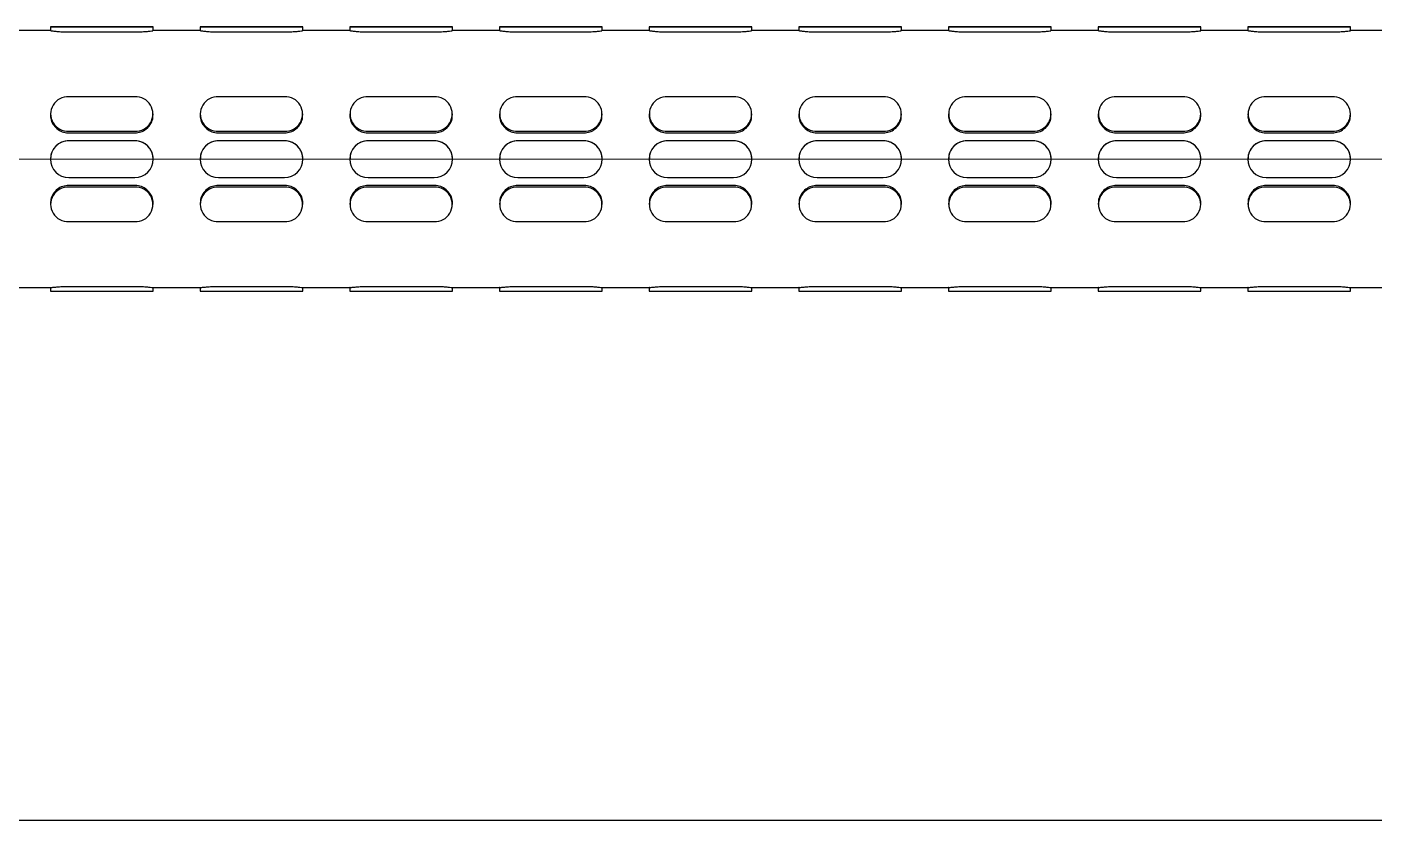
# Model space of a CAD drawing. Extents: x 109 to 1049, y 29 to 427.
# Drawn here: x 171.1 to 232.3, y 179.7 to 215.7 of the extents above; entities that cross this region are included whole.
import ezdxf

# ---------------------------------------------------------------- set-up
doc = ezdxf.new("R2010")
doc.units = 0
doc.header["$LTSCALE"] = 23.1
doc.header["$MEASUREMENT"] = 0
doc.linetypes.add('CENTERX2', pattern=[20.32, 12.7, -2.54, 2.54, -2.54])
doc.layers.get('0').update_dxf_attribs({"linetype": 'CONTINUOUS'})
doc.layers.add('10', color=7, linetype='CONTINUOUS')
doc.layers.add('中心线层', color=1, linetype='CENTERX2', lineweight=25)

msp = doc.modelspace()

# ---------------------------------------------------------------- linework, layer by layer
at = {"color": 7, "linetype": 'Continuous', "lineweight": 25}
for p, q in [((172.216, 215.5621), (170.0618, 215.5621)), ((172.2055, 215.7287), (172.2055, 215.5606)), ((176.0388, 215.7288), (173.0388, 215.7288)), ((173.0388, 215.7287), (176.0388, 215.7287)), ((173.0388, 215.5022), (176.0388, 215.5022)), ((179.016, 215.5621), (176.8618, 215.5621)), ((176.8722, 215.5606), (176.8722, 215.7287)), ((179.0055, 215.7287), (179.0055, 215.5606)), ((182.8388, 215.7288), (179.8388, 215.7288)), ((179.8388, 215.7287), (182.8388, 215.7287)), ((179.8388, 215.5022), (182.8388, 215.5022)), ((185.816, 215.5621), (183.6618, 215.5621)), ((183.6722, 215.5606), (183.6722, 215.7287)), ((185.8055, 215.7287), (185.8055, 215.5606)), ((189.6388, 215.7288), (186.6388, 215.7288)), ((186.6388, 215.7287), (189.6388, 215.7287)), ((186.6388, 215.5022), (189.6388, 215.5022)), ((192.616, 215.5621), (190.4618, 215.5621)), ((190.4722, 215.5606), (190.4722, 215.7287)), ((192.6055, 215.7287), (192.6055, 215.5606)), ((196.4388, 215.7288), (193.4388, 215.7288)), ((193.4388, 215.7287), (196.4388, 215.7287)), ((193.4388, 215.5022), (196.4388, 215.5022)), ((199.416, 215.5621), (197.2618, 215.5621)), ((197.2722, 215.5606), (197.2722, 215.7287)), ((199.4055, 215.7287), (199.4055, 215.5606)), ((203.2388, 215.7288), (200.2388, 215.7288)), ((200.2388, 215.7287), (203.2388, 215.7287)), ((200.2388, 215.5022), (203.2388, 215.5022)), ((206.216, 215.5621), (204.0618, 215.5621)), ((204.0722, 215.5606), (204.0722, 215.7287)), ((206.2055, 215.7287), (206.2055, 215.5606)), ((210.0388, 215.7288), (207.0388, 215.7288)), ((207.0388, 215.7287), (210.0388, 215.7287)), ((207.0388, 215.5022), (210.0388, 215.5022)), ((213.016, 215.5621), (210.8618, 215.5621)), ((210.8722, 215.5606), (210.8722, 215.7287)), ((213.0055, 215.7287), (213.0055, 215.5606)), ((216.8388, 215.7288), (213.8388, 215.7288)), ((213.8388, 215.7287), (216.8388, 215.7287)), ((213.8388, 215.5022), (216.8388, 215.5022)), ((219.816, 215.5621), (217.6618, 215.5621)), ((217.6722, 215.5606), (217.6722, 215.7287)), ((219.8055, 215.7287), (219.8055, 215.5606)), ((223.6388, 215.7288), (220.6388, 215.7288)), ((220.6388, 215.7287), (223.6388, 215.7287)), ((220.6388, 215.5022), (223.6388, 215.5022)), ((226.616, 215.5621), (224.4618, 215.5621)), ((224.4722, 215.5606), (224.4722, 215.7287)), ((226.6055, 215.7287), (226.6055, 215.5606)), ((230.4388, 215.7288), (227.4388, 215.7288)), ((227.4388, 215.7287), (230.4388, 215.7287)), ((227.4388, 215.5022), (230.4388, 215.5022)), ((233.4083, 215.5621), (231.2618, 215.5621)), ((231.2722, 215.5606), (231.2722, 215.7287)), ((176.0388, 212.5636), (173.0388, 212.5636)), ((182.8388, 212.5636), (179.8388, 212.5636)), ((189.6388, 212.5636), (186.6388, 212.5636)), ((196.4388, 212.5636), (193.4388, 212.5636)), ((203.2388, 212.5636), (200.2388, 212.5636)), ((210.0388, 212.5636), (207.0388, 212.5636)), ((216.8388, 212.5636), (213.8388, 212.5636)), ((223.6388, 212.5636), (220.6388, 212.5636)), ((230.4388, 212.5636), (227.4388, 212.5636)), ((172.2055, 211.7805), (172.2055, 211.723)), ((176.8722, 211.723), (176.8722, 211.7805)), ((179.0055, 211.7805), (179.0055, 211.723)), ((183.6722, 211.723), (183.6722, 211.7805)), ((185.8055, 211.7805), (185.8055, 211.723)), ((190.4722, 211.723), (190.4722, 211.7805)), ((192.6055, 211.7805), (192.6055, 211.723)), ((197.2722, 211.723), (197.2722, 211.7805)), ((199.4055, 211.7805), (199.4055, 211.723)), ((204.0722, 211.723), (204.0722, 211.7805)), ((206.2055, 211.7805), (206.2055, 211.723)), ((210.8722, 211.723), (210.8722, 211.7805)), ((213.0055, 211.7805), (213.0055, 211.723)), ((217.6722, 211.723), (217.6722, 211.7805)), ((219.8055, 211.7805), (219.8055, 211.723)), ((224.4722, 211.723), (224.4722, 211.7805)), ((226.6055, 211.7805), (226.6055, 211.723)), ((231.2722, 211.723), (231.2722, 211.7805)), ((173.0388, 210.9974), (176.0388, 210.9974)), ((173.0388, 210.9199), (176.0388, 210.9199)), ((176.0388, 210.5617), (173.0388, 210.5617)), ((176.0388, 210.5617), (173.0388, 210.5617)), ((179.8388, 210.9974), (182.8388, 210.9974)), ((179.8388, 210.9199), (182.8388, 210.9199)), ((182.8388, 210.5617), (179.8388, 210.5617)), ((182.8388, 210.5617), (179.8388, 210.5617)), ((186.6388, 210.9974), (189.6388, 210.9974)), ((186.6388, 210.9199), (189.6388, 210.9199)), ((189.6388, 210.5617), (186.6388, 210.5617)), ((189.6388, 210.5617), (186.6388, 210.5617)), ((193.4388, 210.9974), (196.4388, 210.9974)), ((193.4388, 210.9199), (196.4388, 210.9199)), ((196.4388, 210.5617), (193.4388, 210.5617)), ((196.4388, 210.5617), (193.4388, 210.5617)), ((200.2388, 210.9974), (203.2388, 210.9974)), ((200.2388, 210.9199), (203.2388, 210.9199)), ((203.2388, 210.5617), (200.2388, 210.5617)), ((203.2388, 210.5617), (200.2388, 210.5617)), ((207.0388, 210.9974), (210.0388, 210.9974)), ((207.0388, 210.9199), (210.0388, 210.9199)), ((210.0388, 210.5617), (207.0388, 210.5617)), ((210.0388, 210.5617), (207.0388, 210.5617)), ((213.8388, 210.9974), (216.8388, 210.9974)), ((213.8388, 210.9199), (216.8388, 210.9199)), ((216.8388, 210.5617), (213.8388, 210.5617)), ((216.8388, 210.5617), (213.8388, 210.5617)), ((220.6388, 210.9974), (223.6388, 210.9974)), ((220.6388, 210.9199), (223.6388, 210.9199)), ((223.6388, 210.5617), (220.6388, 210.5617)), ((223.6388, 210.5617), (220.6388, 210.5617)), ((227.4388, 210.9974), (230.4388, 210.9974)), ((227.4388, 210.9199), (230.4388, 210.9199)), ((230.4388, 210.5617), (227.4388, 210.5617)), ((230.4388, 210.5617), (227.4388, 210.5617)), ((172.2055, 209.7284), (172.2055, 209.7283)), ((176.8722, 209.7283), (176.8722, 209.7284)), ((179.0055, 209.7284), (179.0055, 209.7283)), ((183.6722, 209.7283), (183.6722, 209.7284)), ((185.8055, 209.7284), (185.8055, 209.7283)), ((190.4722, 209.7283), (190.4722, 209.7284)), ((192.6055, 209.7284), (192.6055, 209.7283)), ((197.2722, 209.7283), (197.2722, 209.7284)), ((199.4055, 209.7284), (199.4055, 209.7283)), ((204.0722, 209.7283), (204.0722, 209.7284)), ((206.2055, 209.7284), (206.2055, 209.7283)), ((210.8722, 209.7283), (210.8722, 209.7284)), ((213.0055, 209.7284), (213.0055, 209.7283)), ((217.6722, 209.7283), (217.6722, 209.7284)), ((219.8055, 209.7284), (219.8055, 209.7283)), ((224.4722, 209.7283), (224.4722, 209.7284)), ((226.6055, 209.7284), (226.6055, 209.7283)), ((231.2722, 209.7283), (231.2722, 209.7284)), ((173.0388, 208.895), (176.0388, 208.895)), ((179.8388, 208.895), (182.8388, 208.895)), ((186.6388, 208.895), (189.6388, 208.895)), ((193.4388, 208.895), (196.4388, 208.895)), ((200.2388, 208.895), (203.2388, 208.895)), ((207.0388, 208.895), (210.0388, 208.895)), ((213.8388, 208.895), (216.8388, 208.895)), ((220.6388, 208.895), (223.6388, 208.895)), ((227.4388, 208.895), (230.4388, 208.895)), ((176.0388, 208.5368), (173.0388, 208.5368)), ((176.0388, 208.4593), (173.0388, 208.4593)), ((182.8388, 208.5368), (179.8388, 208.5368)), ((182.8388, 208.4593), (179.8388, 208.4593)), ((189.6388, 208.5368), (186.6388, 208.5368)), ((189.6388, 208.4593), (186.6388, 208.4593)), ((196.4388, 208.5368), (193.4388, 208.5368)), ((196.4388, 208.4593), (193.4388, 208.4593)), ((203.2388, 208.5368), (200.2388, 208.5368)), ((203.2388, 208.4593), (200.2388, 208.4593)), ((210.0388, 208.5368), (207.0388, 208.5368)), ((210.0388, 208.4593), (207.0388, 208.4593)), ((216.8388, 208.5368), (213.8388, 208.5368)), ((216.8388, 208.4593), (213.8388, 208.4593)), ((223.6388, 208.5368), (220.6388, 208.5368)), ((223.6388, 208.4593), (220.6388, 208.4593)), ((230.4388, 208.5368), (227.4388, 208.5368)), ((230.4388, 208.4593), (227.4388, 208.4593)), ((172.2055, 207.7338), (172.2055, 207.6762)), ((176.8722, 207.6762), (176.8722, 207.7338)), ((179.0055, 207.7338), (179.0055, 207.6762)), ((183.6722, 207.6762), (183.6722, 207.7338)), ((185.8055, 207.7338), (185.8055, 207.6762)), ((190.4722, 207.6762), (190.4722, 207.7338)), ((192.6055, 207.7338), (192.6055, 207.6762)), ((197.2722, 207.6762), (197.2722, 207.7338)), ((199.4055, 207.7338), (199.4055, 207.6762)), ((204.0722, 207.6762), (204.0722, 207.7338)), ((206.2055, 207.7338), (206.2055, 207.6762)), ((210.8722, 207.6762), (210.8722, 207.7338)), ((213.0055, 207.7338), (213.0055, 207.6762)), ((217.6722, 207.6762), (217.6722, 207.7338)), ((219.8055, 207.7338), (219.8055, 207.6762)), ((224.4722, 207.6762), (224.4722, 207.7338)), ((226.6055, 207.7338), (226.6055, 207.6762)), ((231.2722, 207.6762), (231.2722, 207.7338)), ((173.0388, 206.8932), (176.0388, 206.8932)), ((179.8388, 206.8932), (182.8388, 206.8932)), ((186.6388, 206.8932), (189.6388, 206.8932)), ((193.4388, 206.8932), (196.4388, 206.8932)), ((200.2388, 206.8932), (203.2388, 206.8932)), ((207.0388, 206.8932), (210.0388, 206.8932)), ((213.8388, 206.8932), (216.8388, 206.8932)), ((220.6388, 206.8932), (223.6388, 206.8932)), ((227.4388, 206.8932), (230.4388, 206.8932)), ((170.0617, 203.8954), (172.2159, 203.8954)), ((172.2055, 203.8969), (172.2055, 203.7287)), ((173.0388, 203.9552), (176.0388, 203.9552)), ((176.8617, 203.8954), (179.0159, 203.8954)), ((176.8722, 203.7287), (176.8722, 203.8969)), ((179.0055, 203.8969), (179.0055, 203.7287)), ((179.8388, 203.9552), (182.8388, 203.9552)), ((183.6617, 203.8954), (185.8159, 203.8954)), ((183.6722, 203.7287), (183.6722, 203.8969)), ((185.8055, 203.8969), (185.8055, 203.7287)), ((186.6388, 203.9552), (189.6388, 203.9552)), ((190.4617, 203.8954), (192.6159, 203.8954)), ((190.4722, 203.7287), (190.4722, 203.8969)), ((192.6055, 203.8969), (192.6055, 203.7287)), ((193.4388, 203.9552), (196.4388, 203.9552)), ((197.2617, 203.8954), (199.4159, 203.8954)), ((197.2722, 203.7287), (197.2722, 203.8969)), ((199.4055, 203.8969), (199.4055, 203.7287)), ((200.2388, 203.9552), (203.2388, 203.9552)), ((204.0617, 203.8954), (206.2159, 203.8954)), ((204.0722, 203.7287), (204.0722, 203.8969)), ((206.2055, 203.8969), (206.2055, 203.7287)), ((207.0388, 203.9552), (210.0388, 203.9552)), ((210.8617, 203.8954), (213.0159, 203.8954)), ((210.8722, 203.7287), (210.8722, 203.8969)), ((213.0055, 203.8969), (213.0055, 203.7287)), ((213.8388, 203.9552), (216.8388, 203.9552)), ((217.6617, 203.8954), (219.8159, 203.8954)), ((217.6722, 203.7287), (217.6722, 203.8969)), ((219.8055, 203.8969), (219.8055, 203.7287)), ((220.6388, 203.9552), (223.6388, 203.9552)), ((224.4617, 203.8954), (226.6159, 203.8954)), ((224.4722, 203.7287), (224.4722, 203.8969)), ((226.6055, 203.8969), (226.6055, 203.7287)), ((227.4388, 203.9552), (230.4388, 203.9552)), ((231.2617, 203.8954), (233.4159, 203.8954)), ((231.2722, 203.7287), (231.2722, 203.8969)), ((173.0388, 203.7287), (176.0388, 203.7287)), ((179.8388, 203.7287), (182.8388, 203.7287)), ((186.6388, 203.7287), (189.6388, 203.7287)), ((193.4388, 203.7287), (196.4388, 203.7287)), ((200.2388, 203.7287), (203.2388, 203.7287)), ((207.0388, 203.7287), (210.0388, 203.7287)), ((213.8388, 203.7287), (216.8388, 203.7287)), ((220.6388, 203.7287), (223.6388, 203.7287)), ((227.4388, 203.7287), (230.4388, 203.7287))]:
    msp.add_line(p, q, dxfattribs=at)
at = {"color": 7, "linetype": 'Continuous', "lineweight": 25, "flags": 128}
for points in [[(173.0388, 215.7288), (172.7199, 215.7288), (172.4496, 215.7288), (172.2689, 215.7288), (172.2055, 215.7287), (172.2689, 215.7287), (172.4496, 215.7287), (172.7199, 215.7287), (173.0388, 215.7287)], [(176.0388, 215.7287), (176.3577, 215.7287), (176.6281, 215.7287), (176.8087, 215.7287), (176.8722, 215.7287), (176.8087, 215.7288), (176.6281, 215.7288), (176.3577, 215.7288), (176.0388, 215.7288)], [(179.8388, 215.7288), (179.5199, 215.7288), (179.2496, 215.7288), (179.0689, 215.7288), (179.0055, 215.7287), (179.0689, 215.7287), (179.2496, 215.7287), (179.5199, 215.7287), (179.8388, 215.7287)], [(182.8388, 215.7287), (183.1577, 215.7287), (183.4281, 215.7287), (183.6087, 215.7287), (183.6722, 215.7287), (183.6087, 215.7288), (183.4281, 215.7288), (183.1577, 215.7288), (182.8388, 215.7288)], [(186.6388, 215.7288), (186.3199, 215.7288), (186.0496, 215.7288), (185.8689, 215.7288), (185.8055, 215.7287), (185.8689, 215.7287), (186.0496, 215.7287), (186.3199, 215.7287), (186.6388, 215.7287)], [(189.6388, 215.7287), (189.9577, 215.7287), (190.2281, 215.7287), (190.4087, 215.7287), (190.4722, 215.7287), (190.4087, 215.7288), (190.2281, 215.7288), (189.9577, 215.7288), (189.6388, 215.7288)], [(193.4388, 215.7288), (193.1199, 215.7288), (192.8496, 215.7288), (192.6689, 215.7288), (192.6055, 215.7287), (192.6689, 215.7287), (192.8496, 215.7287), (193.1199, 215.7287), (193.4388, 215.7287)], [(196.4388, 215.7287), (196.7577, 215.7287), (197.0281, 215.7287), (197.2087, 215.7287), (197.2722, 215.7287), (197.2087, 215.7288), (197.0281, 215.7288), (196.7577, 215.7288), (196.4388, 215.7288)], [(200.2388, 215.7288), (199.9199, 215.7288), (199.6496, 215.7288), (199.4689, 215.7288), (199.4055, 215.7287), (199.4689, 215.7287), (199.6496, 215.7287), (199.9199, 215.7287), (200.2388, 215.7287)], [(203.2388, 215.7287), (203.5577, 215.7287), (203.8281, 215.7287), (204.0087, 215.7287), (204.0722, 215.7287), (204.0087, 215.7288), (203.8281, 215.7288), (203.5577, 215.7288), (203.2388, 215.7288)], [(207.0388, 215.7288), (206.7199, 215.7288), (206.4496, 215.7288), (206.2689, 215.7288), (206.2055, 215.7287), (206.2689, 215.7287), (206.4496, 215.7287), (206.7199, 215.7287), (207.0388, 215.7287)], [(210.0388, 215.7287), (210.3577, 215.7287), (210.6281, 215.7287), (210.8087, 215.7287), (210.8722, 215.7287), (210.8087, 215.7288), (210.6281, 215.7288), (210.3577, 215.7288), (210.0388, 215.7288)], [(213.8388, 215.7288), (213.5199, 215.7288), (213.2496, 215.7288), (213.0689, 215.7288), (213.0055, 215.7287), (213.0689, 215.7287), (213.2496, 215.7287), (213.5199, 215.7287), (213.8388, 215.7287)], [(216.8388, 215.7287), (217.1577, 215.7287), (217.4281, 215.7287), (217.6087, 215.7287), (217.6722, 215.7287), (217.6087, 215.7288), (217.4281, 215.7288), (217.1577, 215.7288), (216.8388, 215.7288)], [(220.6388, 215.7288), (220.3199, 215.7288), (220.0496, 215.7288), (219.8689, 215.7288), (219.8055, 215.7287), (219.8689, 215.7287), (220.0496, 215.7287), (220.3199, 215.7287), (220.6388, 215.7287)], [(223.6388, 215.7287), (223.9577, 215.7287), (224.2281, 215.7287), (224.4087, 215.7287), (224.4722, 215.7287), (224.4087, 215.7288), (224.2281, 215.7288), (223.9577, 215.7288), (223.6388, 215.7288)], [(227.4388, 215.7288), (227.1199, 215.7288), (226.8496, 215.7288), (226.6689, 215.7288), (226.6055, 215.7287), (226.6689, 215.7287), (226.8496, 215.7287), (227.1199, 215.7287), (227.4388, 215.7287)], [(230.4388, 215.7287), (230.7577, 215.7287), (231.0281, 215.7287), (231.2087, 215.7287), (231.2722, 215.7287), (231.2087, 215.7288), (231.0281, 215.7288), (230.7577, 215.7288), (230.4388, 215.7288)], [(172.2055, 203.7287), (172.2689, 203.7287), (172.4496, 203.7287), (172.7199, 203.7287), (173.0388, 203.7287)], [(176.0388, 203.7287), (176.3577, 203.7287), (176.6281, 203.7287), (176.8087, 203.7287), (176.8722, 203.7287)], [(179.0055, 203.7287), (179.0689, 203.7287), (179.2496, 203.7287), (179.5199, 203.7287), (179.8388, 203.7287)], [(182.8388, 203.7287), (183.1577, 203.7287), (183.4281, 203.7287), (183.6087, 203.7287), (183.6722, 203.7287)], [(185.8055, 203.7287), (185.8689, 203.7287), (186.0496, 203.7287), (186.3199, 203.7287), (186.6388, 203.7287)], [(189.6388, 203.7287), (189.9577, 203.7287), (190.2281, 203.7287), (190.4087, 203.7287), (190.4722, 203.7287)], [(192.6055, 203.7287), (192.6689, 203.7287), (192.8496, 203.7287), (193.1199, 203.7287), (193.4388, 203.7287)], [(196.4388, 203.7287), (196.7577, 203.7287), (197.0281, 203.7287), (197.2087, 203.7287), (197.2722, 203.7287)], [(199.4055, 203.7287), (199.4689, 203.7287), (199.6496, 203.7287), (199.9199, 203.7287), (200.2388, 203.7287)], [(203.2388, 203.7287), (203.5577, 203.7287), (203.8281, 203.7287), (204.0087, 203.7287), (204.0722, 203.7287)], [(206.2055, 203.7287), (206.2689, 203.7287), (206.4496, 203.7287), (206.7199, 203.7287), (207.0388, 203.7287)], [(210.0388, 203.7287), (210.3577, 203.7287), (210.6281, 203.7287), (210.8087, 203.7287), (210.8722, 203.7287)], [(213.0055, 203.7287), (213.0689, 203.7287), (213.2496, 203.7287), (213.5199, 203.7287), (213.8388, 203.7287)], [(216.8388, 203.7287), (217.1577, 203.7287), (217.4281, 203.7287), (217.6087, 203.7287), (217.6722, 203.7287)], [(219.8055, 203.7287), (219.8689, 203.7287), (220.0496, 203.7287), (220.3199, 203.7287), (220.6388, 203.7287)], [(223.6388, 203.7287), (223.9577, 203.7287), (224.2281, 203.7287), (224.4087, 203.7287), (224.4722, 203.7287)], [(226.6055, 203.7287), (226.6689, 203.7287), (226.8496, 203.7287), (227.1199, 203.7287), (227.4388, 203.7287)], [(230.4388, 203.7287), (230.7577, 203.7287), (231.0281, 203.7287), (231.2087, 203.7287), (231.2722, 203.7287)]]:
    msp.add_lwpolyline(points, dxfattribs=at)
at = {"color": 7, "linetype": 'Continuous', "lineweight": 25}
for centre, radius, start, end in [((172.9996, 211.7805), 0.7841, 87.133624, 272.866376), ((176.078, 211.7805), 0.7841, 267.133624, 92.866376), ((179.7996, 211.7805), 0.7841, 87.133624, 272.866376), ((182.878, 211.7805), 0.7841, 267.133624, 92.866376), ((186.5996, 211.7805), 0.7841, 87.133624, 272.866376), ((189.678, 211.7805), 0.7841, 267.133624, 92.866376), ((193.3996, 211.7805), 0.7841, 87.133624, 272.866376), ((196.478, 211.7805), 0.7841, 267.133624, 92.866376), ((200.1996, 211.7805), 0.7841, 87.133624, 272.866376), ((203.278, 211.7805), 0.7841, 267.133624, 92.866376), ((206.9996, 211.7805), 0.7841, 87.133624, 272.866376), ((210.078, 211.7805), 0.7841, 267.133624, 92.866376), ((213.7996, 211.7805), 0.7841, 87.133624, 272.866376), ((216.878, 211.7805), 0.7841, 267.133624, 92.866376), ((220.5996, 211.7805), 0.7841, 87.133624, 272.866376), ((223.678, 211.7805), 0.7841, 267.133624, 92.866376), ((227.3996, 211.7805), 0.7841, 87.133624, 272.866376), ((230.478, 211.7805), 0.7841, 267.133624, 92.866376), ((173.0388, 209.7283), 0.8333, 90, 270), ((176.0388, 209.7283), 0.8333, 270, 90), ((179.8388, 209.7283), 0.8333, 90, 270), ((182.8388, 209.7283), 0.8333, 270, 90), ((186.6388, 209.7283), 0.8333, 90, 270), ((189.6388, 209.7283), 0.8333, 270, 90), ((193.4388, 209.7283), 0.8333, 90, 270), ((196.4388, 209.7283), 0.8333, 270, 90), ((200.2388, 209.7283), 0.8333, 90, 270), ((203.2388, 209.7283), 0.8333, 270, 90), ((207.0388, 209.7283), 0.8333, 90, 270), ((210.0388, 209.7283), 0.8333, 270, 90), ((213.8388, 209.7283), 0.8333, 90, 270), ((216.8388, 209.7283), 0.8333, 270, 90), ((220.6388, 209.7283), 0.8333, 90, 270), ((223.6388, 209.7283), 0.8333, 270, 90), ((227.4388, 209.7283), 0.8333, 90, 270), ((230.4388, 209.7283), 0.8333, 270, 90), ((172.9996, 207.6762), 0.784, 87.131397, 272.868603), ((176.0781, 207.6762), 0.784, 267.131397, 92.868603), ((179.7996, 207.6762), 0.784, 87.131397, 272.868603), ((182.8781, 207.6762), 0.784, 267.131397, 92.868603), ((186.5996, 207.6762), 0.784, 87.131397, 272.868603), ((189.6781, 207.6762), 0.784, 267.131397, 92.868603), ((193.3996, 207.6762), 0.784, 87.131397, 272.868603), ((196.4781, 207.6762), 0.784, 267.131397, 92.868603), ((200.1996, 207.6762), 0.784, 87.131397, 272.868603), ((203.2781, 207.6762), 0.784, 267.131397, 92.868603), ((206.9996, 207.6762), 0.784, 87.131397, 272.868603), ((210.0781, 207.6762), 0.784, 267.131397, 92.868603), ((213.7996, 207.6762), 0.784, 87.131397, 272.868603), ((216.8781, 207.6762), 0.784, 267.131397, 92.868603), ((220.5996, 207.6762), 0.784, 87.131397, 272.868603), ((223.6781, 207.6762), 0.784, 267.131397, 92.868603), ((227.3996, 207.6762), 0.784, 87.131397, 272.868603), ((230.4781, 207.6762), 0.784, 267.131397, 92.868603)]:
    msp.add_arc(centre, radius, start, end, dxfattribs=at)
for points, knots in [([(172.216, 215.5606), (172.213, 215.561), (172.2014, 215.5626), (172.2768, 215.5519), (172.4345, 215.5327), (172.6669, 215.5123), (172.8813, 215.503), (173.0069, 215.5024), (173.0388, 215.5022)], [0, 0, 0, 0, 0.0711883, 0.2834835, 0.4965293, 0.7114697, 0.9265306, 1, 1, 1, 1]), ([(176.0388, 215.5022), (176.132, 215.5035), (176.3182, 215.5062), (176.5673, 215.5251), (176.7545, 215.5457), (176.8618, 215.5606), (176.8618, 215.5606), (176.8618, 215.5606)], [0, 0, 0, 0, 0.2132805, 0.4265081, 0.6411082, 0.8566238, 1, 1, 1, 1]), ([(179.016, 215.5606), (179.013, 215.561), (179.0014, 215.5626), (179.0768, 215.5519), (179.2345, 215.5327), (179.4669, 215.5123), (179.6813, 215.503), (179.8069, 215.5024), (179.8388, 215.5022)], [0, 0, 0, 0, 0.0711883, 0.2834835, 0.4965293, 0.7114697, 0.9265306, 1, 1, 1, 1]), ([(182.8388, 215.5022), (182.932, 215.5035), (183.1182, 215.5062), (183.3673, 215.5251), (183.5545, 215.5457), (183.6618, 215.5606), (183.6618, 215.5606), (183.6618, 215.5606)], [0, 0, 0, 0, 0.2132805, 0.4265081, 0.6411082, 0.8566238, 1, 1, 1, 1]), ([(185.816, 215.5606), (185.813, 215.561), (185.8014, 215.5626), (185.8768, 215.5519), (186.0345, 215.5327), (186.2669, 215.5123), (186.4813, 215.503), (186.6069, 215.5024), (186.6388, 215.5022)], [0, 0, 0, 0, 0.0711883, 0.2834835, 0.4965293, 0.7114697, 0.9265306, 1, 1, 1, 1]), ([(189.6388, 215.5022), (189.732, 215.5035), (189.9182, 215.5062), (190.1673, 215.5251), (190.3545, 215.5457), (190.4618, 215.5606), (190.4618, 215.5606), (190.4618, 215.5606)], [0, 0, 0, 0, 0.2132805, 0.4265081, 0.6411082, 0.8566238, 1, 1, 1, 1]), ([(192.616, 215.5606), (192.613, 215.561), (192.6014, 215.5626), (192.6768, 215.5519), (192.8345, 215.5327), (193.0669, 215.5123), (193.2813, 215.503), (193.4069, 215.5024), (193.4388, 215.5022)], [0, 0, 0, 0, 0.0711883, 0.2834835, 0.4965293, 0.7114697, 0.9265306, 1, 1, 1, 1]), ([(196.4388, 215.5022), (196.532, 215.5035), (196.7182, 215.5062), (196.9673, 215.5251), (197.1545, 215.5457), (197.2618, 215.5606), (197.2618, 215.5606), (197.2618, 215.5606)], [0, 0, 0, 0, 0.2132805, 0.4265081, 0.6411082, 0.8566238, 1, 1, 1, 1]), ([(199.416, 215.5606), (199.413, 215.561), (199.4014, 215.5626), (199.4768, 215.5519), (199.6345, 215.5327), (199.8669, 215.5123), (200.0813, 215.503), (200.2069, 215.5024), (200.2388, 215.5022)], [0, 0, 0, 0, 0.0711883, 0.2834835, 0.4965293, 0.7114697, 0.9265306, 1, 1, 1, 1]), ([(203.2388, 215.5022), (203.332, 215.5035), (203.5182, 215.5062), (203.7673, 215.5251), (203.9545, 215.5457), (204.0618, 215.5606), (204.0618, 215.5606), (204.0618, 215.5606)], [0, 0, 0, 0, 0.2132805, 0.4265081, 0.6411082, 0.8566238, 1, 1, 1, 1]), ([(206.216, 215.5606), (206.213, 215.561), (206.2014, 215.5626), (206.2768, 215.5519), (206.4345, 215.5327), (206.6669, 215.5123), (206.8813, 215.503), (207.0069, 215.5024), (207.0388, 215.5022)], [0, 0, 0, 0, 0.0711883, 0.2834835, 0.4965293, 0.7114697, 0.9265306, 1, 1, 1, 1]), ([(210.0388, 215.5022), (210.132, 215.5035), (210.3182, 215.5062), (210.5673, 215.5251), (210.7545, 215.5457), (210.8618, 215.5606), (210.8618, 215.5606), (210.8618, 215.5606)], [0, 0, 0, 0, 0.2132805, 0.4265081, 0.6411082, 0.8566238, 1, 1, 1, 1]), ([(213.016, 215.5606), (213.013, 215.561), (213.0014, 215.5626), (213.0768, 215.5519), (213.2345, 215.5327), (213.4669, 215.5123), (213.6813, 215.503), (213.8069, 215.5024), (213.8388, 215.5022)], [0, 0, 0, 0, 0.0711883, 0.2834835, 0.4965293, 0.7114697, 0.9265306, 1, 1, 1, 1]), ([(216.8388, 215.5022), (216.932, 215.5035), (217.1182, 215.5062), (217.3673, 215.5251), (217.5545, 215.5457), (217.6618, 215.5606), (217.6618, 215.5606), (217.6618, 215.5606)], [0, 0, 0, 0, 0.2132805, 0.4265081, 0.6411082, 0.8566238, 1, 1, 1, 1]), ([(219.816, 215.5606), (219.813, 215.561), (219.8014, 215.5626), (219.8768, 215.5519), (220.0345, 215.5327), (220.2669, 215.5123), (220.4813, 215.503), (220.6069, 215.5024), (220.6388, 215.5022)], [0, 0, 0, 0, 0.0711883, 0.2834835, 0.4965293, 0.7114697, 0.9265306, 1, 1, 1, 1]), ([(223.6388, 215.5022), (223.732, 215.5035), (223.9182, 215.5062), (224.1673, 215.5251), (224.3545, 215.5457), (224.4618, 215.5606), (224.4618, 215.5606), (224.4618, 215.5606)], [0, 0, 0, 0, 0.2132805, 0.4265081, 0.6411082, 0.8566238, 1, 1, 1, 1]), ([(226.616, 215.5606), (226.613, 215.561), (226.6014, 215.5626), (226.6768, 215.5519), (226.8345, 215.5327), (227.0669, 215.5123), (227.2813, 215.503), (227.4069, 215.5024), (227.4388, 215.5022)], [0, 0, 0, 0, 0.0711883, 0.2834835, 0.4965293, 0.7114697, 0.9265306, 1, 1, 1, 1]), ([(230.4388, 215.5022), (230.532, 215.5035), (230.7182, 215.5062), (230.9673, 215.5251), (231.1545, 215.5457), (231.2618, 215.5606), (231.2618, 215.5606), (231.2618, 215.5606)], [0, 0, 0, 0, 0.2132805, 0.4265081, 0.6411082, 0.8566238, 1, 1, 1, 1]), ([(172.2159, 211.7224), (172.213, 211.6938), (172.2015, 211.5787), (172.2768, 211.3761), (172.4345, 211.1518), (172.6669, 210.9896), (172.8813, 210.9255), (173.0069, 210.9211), (173.0388, 210.9199)], [0, 0, 0, 0, 0.0704963, 0.2829497, 0.4961541, 0.7112547, 0.9264759, 1, 1, 1, 1]), ([(176.0388, 210.9199), (176.132, 210.929), (176.3182, 210.947), (176.5673, 211.0869), (176.7545, 211.2912), (176.8618, 211.5167), (176.8618, 211.6645), (176.8618, 211.7235)], [0, 0, 0, 0, 0.2132484, 0.4264439, 0.6410117, 0.8564949, 1, 1, 1, 1]), ([(179.0159, 211.7224), (179.013, 211.6938), (179.0015, 211.5787), (179.0768, 211.3761), (179.2345, 211.1518), (179.4669, 210.9896), (179.6813, 210.9255), (179.8069, 210.9211), (179.8388, 210.9199)], [0, 0, 0, 0, 0.0704963, 0.2829497, 0.4961541, 0.7112547, 0.9264759, 1, 1, 1, 1]), ([(182.8388, 210.9199), (182.932, 210.929), (183.1182, 210.947), (183.3673, 211.0869), (183.5545, 211.2912), (183.6618, 211.5167), (183.6618, 211.6645), (183.6618, 211.7235)], [0, 0, 0, 0, 0.2132484, 0.4264439, 0.6410117, 0.8564949, 1, 1, 1, 1]), ([(185.8159, 211.7224), (185.813, 211.6938), (185.8015, 211.5787), (185.8768, 211.3761), (186.0345, 211.1518), (186.2669, 210.9896), (186.4813, 210.9255), (186.6069, 210.9211), (186.6388, 210.9199)], [0, 0, 0, 0, 0.0704963, 0.2829497, 0.4961541, 0.7112547, 0.9264759, 1, 1, 1, 1]), ([(189.6388, 210.9199), (189.732, 210.929), (189.9182, 210.947), (190.1673, 211.0869), (190.3545, 211.2912), (190.4618, 211.5167), (190.4618, 211.6645), (190.4618, 211.7235)], [0, 0, 0, 0, 0.2132484, 0.4264439, 0.6410117, 0.8564949, 1, 1, 1, 1]), ([(192.6159, 211.7224), (192.613, 211.6938), (192.6015, 211.5787), (192.6768, 211.3761), (192.8345, 211.1518), (193.0669, 210.9896), (193.2813, 210.9255), (193.4069, 210.9211), (193.4388, 210.9199)], [0, 0, 0, 0, 0.0704963, 0.2829497, 0.4961541, 0.7112547, 0.9264759, 1, 1, 1, 1]), ([(196.4388, 210.9199), (196.532, 210.929), (196.7182, 210.947), (196.9673, 211.0869), (197.1545, 211.2912), (197.2618, 211.5167), (197.2618, 211.6645), (197.2618, 211.7235)], [0, 0, 0, 0, 0.2132484, 0.4264439, 0.6410117, 0.8564949, 1, 1, 1, 1]), ([(199.4159, 211.7224), (199.413, 211.6938), (199.4015, 211.5787), (199.4768, 211.3761), (199.6345, 211.1518), (199.8669, 210.9896), (200.0813, 210.9255), (200.2069, 210.9211), (200.2388, 210.9199)], [0, 0, 0, 0, 0.0704963, 0.2829497, 0.4961541, 0.7112547, 0.9264759, 1, 1, 1, 1]), ([(203.2388, 210.9199), (203.332, 210.929), (203.5182, 210.947), (203.7673, 211.0869), (203.9545, 211.2912), (204.0618, 211.5167), (204.0618, 211.6645), (204.0618, 211.7235)], [0, 0, 0, 0, 0.2132484, 0.4264439, 0.6410117, 0.8564949, 1, 1, 1, 1]), ([(206.2159, 211.7224), (206.213, 211.6938), (206.2015, 211.5787), (206.2768, 211.3761), (206.4345, 211.1518), (206.6669, 210.9896), (206.8813, 210.9255), (207.0069, 210.9211), (207.0388, 210.9199)], [0, 0, 0, 0, 0.0704963, 0.2829497, 0.4961541, 0.7112547, 0.9264759, 1, 1, 1, 1]), ([(210.0388, 210.9199), (210.132, 210.929), (210.3182, 210.947), (210.5673, 211.0869), (210.7545, 211.2912), (210.8618, 211.5167), (210.8618, 211.6645), (210.8618, 211.7235)], [0, 0, 0, 0, 0.2132484, 0.4264439, 0.6410117, 0.8564949, 1, 1, 1, 1]), ([(213.0159, 211.7224), (213.013, 211.6938), (213.0015, 211.5787), (213.0768, 211.3761), (213.2345, 211.1518), (213.4669, 210.9896), (213.6813, 210.9255), (213.8069, 210.9211), (213.8388, 210.9199)], [0, 0, 0, 0, 0.0704963, 0.2829497, 0.4961541, 0.7112547, 0.9264759, 1, 1, 1, 1]), ([(216.8388, 210.9199), (216.932, 210.929), (217.1182, 210.947), (217.3673, 211.0869), (217.5545, 211.2912), (217.6618, 211.5167), (217.6618, 211.6645), (217.6618, 211.7235)], [0, 0, 0, 0, 0.2132484, 0.4264439, 0.6410117, 0.8564949, 1, 1, 1, 1]), ([(219.8159, 211.7224), (219.813, 211.6938), (219.8015, 211.5787), (219.8768, 211.3761), (220.0345, 211.1518), (220.2669, 210.9896), (220.4813, 210.9255), (220.6069, 210.9211), (220.6388, 210.9199)], [0, 0, 0, 0, 0.0704963, 0.2829497, 0.4961541, 0.7112547, 0.9264759, 1, 1, 1, 1]), ([(223.6388, 210.9199), (223.732, 210.929), (223.9182, 210.947), (224.1673, 211.0869), (224.3545, 211.2912), (224.4618, 211.5167), (224.4618, 211.6645), (224.4618, 211.7235)], [0, 0, 0, 0, 0.2132484, 0.4264439, 0.6410117, 0.8564949, 1, 1, 1, 1]), ([(226.6159, 211.7224), (226.613, 211.6938), (226.6015, 211.5787), (226.6768, 211.3761), (226.8345, 211.1518), (227.0669, 210.9896), (227.2813, 210.9255), (227.4069, 210.9211), (227.4388, 210.9199)], [0, 0, 0, 0, 0.0704963, 0.2829497, 0.4961541, 0.7112547, 0.9264759, 1, 1, 1, 1]), ([(230.4388, 210.9199), (230.532, 210.929), (230.7182, 210.947), (230.9673, 211.0869), (231.1545, 211.2912), (231.2618, 211.5167), (231.2618, 211.6645), (231.2618, 211.7235)], [0, 0, 0, 0, 0.2132484, 0.4264439, 0.6410117, 0.8564949, 1, 1, 1, 1]), ([(173.0388, 210.5617), (172.9457, 210.5526), (172.7595, 210.5343), (172.5104, 210.3923), (172.3232, 210.1824), (172.2159, 209.9479), (172.2159, 209.7906), (172.2159, 209.7278)], [0, 0, 0, 0, 0.2132484, 0.4264439, 0.6410117, 0.8564949, 1, 1, 1, 1]), ([(176.8618, 209.7289), (176.8647, 209.7596), (176.8762, 209.8826), (176.8009, 210.0943), (176.6432, 210.3261), (176.4108, 210.4912), (176.1964, 210.5561), (176.0708, 210.5606), (176.0388, 210.5617)], [0, 0, 0, 0, 0.0704963, 0.2829497, 0.4961541, 0.7112547, 0.9264759, 1, 1, 1, 1]), ([(179.8388, 210.5617), (179.7457, 210.5526), (179.5595, 210.5343), (179.3104, 210.3923), (179.1232, 210.1824), (179.0159, 209.9479), (179.0159, 209.7906), (179.0159, 209.7278)], [0, 0, 0, 0, 0.2132484, 0.4264439, 0.6410117, 0.8564949, 1, 1, 1, 1]), ([(183.6618, 209.7289), (183.6647, 209.7596), (183.6762, 209.8826), (183.6009, 210.0943), (183.4432, 210.3261), (183.2108, 210.4912), (182.9964, 210.5561), (182.8708, 210.5606), (182.8388, 210.5617)], [0, 0, 0, 0, 0.0704963, 0.2829497, 0.4961541, 0.7112547, 0.9264759, 1, 1, 1, 1]), ([(186.6388, 210.5617), (186.5457, 210.5526), (186.3595, 210.5343), (186.1104, 210.3923), (185.9232, 210.1824), (185.8159, 209.9479), (185.8159, 209.7906), (185.8159, 209.7278)], [0, 0, 0, 0, 0.2132484, 0.4264439, 0.6410117, 0.8564949, 1, 1, 1, 1]), ([(190.4618, 209.7289), (190.4647, 209.7596), (190.4762, 209.8826), (190.4009, 210.0943), (190.2432, 210.3261), (190.0108, 210.4912), (189.7964, 210.5561), (189.6708, 210.5606), (189.6388, 210.5617)], [0, 0, 0, 0, 0.0704963, 0.2829497, 0.4961541, 0.7112547, 0.9264759, 1, 1, 1, 1]), ([(193.4388, 210.5617), (193.3457, 210.5526), (193.1595, 210.5343), (192.9104, 210.3923), (192.7232, 210.1824), (192.6159, 209.9479), (192.6159, 209.7906), (192.6159, 209.7278)], [0, 0, 0, 0, 0.2132484, 0.4264439, 0.6410117, 0.8564949, 1, 1, 1, 1]), ([(197.2618, 209.7289), (197.2647, 209.7596), (197.2762, 209.8826), (197.2009, 210.0943), (197.0432, 210.3261), (196.8108, 210.4912), (196.5964, 210.5561), (196.4708, 210.5606), (196.4388, 210.5617)], [0, 0, 0, 0, 0.0704963, 0.2829497, 0.4961541, 0.7112547, 0.9264759, 1, 1, 1, 1]), ([(200.2388, 210.5617), (200.1457, 210.5526), (199.9595, 210.5343), (199.7104, 210.3923), (199.5232, 210.1824), (199.4159, 209.9479), (199.4159, 209.7906), (199.4159, 209.7278)], [0, 0, 0, 0, 0.2132484, 0.4264439, 0.6410117, 0.8564949, 1, 1, 1, 1]), ([(204.0618, 209.7289), (204.0647, 209.7596), (204.0762, 209.8826), (204.0009, 210.0943), (203.8432, 210.3261), (203.6108, 210.4912), (203.3964, 210.5561), (203.2708, 210.5606), (203.2388, 210.5617)], [0, 0, 0, 0, 0.0704963, 0.2829497, 0.4961541, 0.7112547, 0.9264759, 1, 1, 1, 1]), ([(207.0388, 210.5617), (206.9457, 210.5526), (206.7595, 210.5343), (206.5104, 210.3923), (206.3232, 210.1824), (206.2159, 209.9479), (206.2159, 209.7906), (206.2159, 209.7278)], [0, 0, 0, 0, 0.2132484, 0.4264439, 0.6410117, 0.8564949, 1, 1, 1, 1]), ([(210.8618, 209.7289), (210.8647, 209.7596), (210.8762, 209.8826), (210.8009, 210.0943), (210.6432, 210.3261), (210.4108, 210.4912), (210.1964, 210.5561), (210.0708, 210.5606), (210.0388, 210.5617)], [0, 0, 0, 0, 0.0704963, 0.2829497, 0.4961541, 0.7112547, 0.9264759, 1, 1, 1, 1]), ([(213.8388, 210.5617), (213.7457, 210.5526), (213.5595, 210.5343), (213.3104, 210.3923), (213.1232, 210.1824), (213.0159, 209.9479), (213.0159, 209.7906), (213.0159, 209.7278)], [0, 0, 0, 0, 0.2132484, 0.4264439, 0.6410117, 0.8564949, 1, 1, 1, 1]), ([(217.6618, 209.7289), (217.6647, 209.7596), (217.6762, 209.8826), (217.6009, 210.0943), (217.4432, 210.3261), (217.2108, 210.4912), (216.9964, 210.5561), (216.8708, 210.5606), (216.8388, 210.5617)], [0, 0, 0, 0, 0.0704963, 0.2829497, 0.4961541, 0.7112547, 0.9264759, 1, 1, 1, 1]), ([(220.6388, 210.5617), (220.5457, 210.5526), (220.3595, 210.5343), (220.1104, 210.3923), (219.9232, 210.1824), (219.8159, 209.9479), (219.8159, 209.7906), (219.8159, 209.7278)], [0, 0, 0, 0, 0.2132484, 0.4264439, 0.6410117, 0.8564949, 1, 1, 1, 1]), ([(224.4618, 209.7289), (224.4647, 209.7596), (224.4762, 209.8826), (224.4009, 210.0943), (224.2432, 210.3261), (224.0108, 210.4912), (223.7964, 210.5561), (223.6708, 210.5606), (223.6388, 210.5617)], [0, 0, 0, 0, 0.0704963, 0.2829497, 0.4961541, 0.7112547, 0.9264759, 1, 1, 1, 1]), ([(227.4388, 210.5617), (227.3457, 210.5526), (227.1595, 210.5343), (226.9104, 210.3923), (226.7232, 210.1824), (226.6159, 209.9479), (226.6159, 209.7906), (226.6159, 209.7278)], [0, 0, 0, 0, 0.2132484, 0.4264439, 0.6410117, 0.8564949, 1, 1, 1, 1]), ([(231.2618, 209.7289), (231.2647, 209.7596), (231.2762, 209.8826), (231.2009, 210.0943), (231.0432, 210.3261), (230.8108, 210.4912), (230.5964, 210.5561), (230.4708, 210.5606), (230.4388, 210.5617)], [0, 0, 0, 0, 0.0704963, 0.2829497, 0.4961541, 0.7112547, 0.9264759, 1, 1, 1, 1]), ([(173.0388, 208.5368), (172.9457, 208.5278), (172.7595, 208.5097), (172.5104, 208.3698), (172.3232, 208.1655), (172.2159, 207.94), (172.2159, 207.7923), (172.2159, 207.7332)], [0, 0, 0, 0, 0.2132484, 0.4264439, 0.6410117, 0.8564949, 1, 1, 1, 1]), ([(176.8618, 207.7343), (176.8647, 207.763), (176.8762, 207.878), (176.8009, 208.0806), (176.6432, 208.305), (176.4108, 208.4671), (176.1964, 208.5313), (176.0708, 208.5357), (176.0388, 208.5368)], [0, 0, 0, 0, 0.0704963, 0.2829497, 0.4961541, 0.7112547, 0.9264759, 1, 1, 1, 1]), ([(179.8388, 208.5368), (179.7457, 208.5278), (179.5595, 208.5097), (179.3104, 208.3698), (179.1232, 208.1655), (179.0159, 207.94), (179.0159, 207.7923), (179.0159, 207.7332)], [0, 0, 0, 0, 0.2132484, 0.4264439, 0.6410117, 0.8564949, 1, 1, 1, 1]), ([(183.6618, 207.7343), (183.6647, 207.763), (183.6762, 207.878), (183.6009, 208.0806), (183.4432, 208.305), (183.2108, 208.4671), (182.9964, 208.5313), (182.8708, 208.5357), (182.8388, 208.5368)], [0, 0, 0, 0, 0.0704963, 0.2829497, 0.4961541, 0.7112547, 0.9264759, 1, 1, 1, 1]), ([(186.6388, 208.5368), (186.5457, 208.5278), (186.3595, 208.5097), (186.1104, 208.3698), (185.9232, 208.1655), (185.8159, 207.94), (185.8159, 207.7923), (185.8159, 207.7332)], [0, 0, 0, 0, 0.2132484, 0.4264439, 0.6410117, 0.8564949, 1, 1, 1, 1]), ([(190.4618, 207.7343), (190.4647, 207.763), (190.4762, 207.878), (190.4009, 208.0806), (190.2432, 208.305), (190.0108, 208.4671), (189.7964, 208.5313), (189.6708, 208.5357), (189.6388, 208.5368)], [0, 0, 0, 0, 0.0704963, 0.2829497, 0.4961541, 0.7112547, 0.9264759, 1, 1, 1, 1]), ([(193.4388, 208.5368), (193.3457, 208.5278), (193.1595, 208.5097), (192.9104, 208.3698), (192.7232, 208.1655), (192.6159, 207.94), (192.6159, 207.7923), (192.6159, 207.7332)], [0, 0, 0, 0, 0.2132484, 0.4264439, 0.6410117, 0.8564949, 1, 1, 1, 1]), ([(197.2618, 207.7343), (197.2647, 207.763), (197.2762, 207.878), (197.2009, 208.0806), (197.0432, 208.305), (196.8108, 208.4671), (196.5964, 208.5313), (196.4708, 208.5357), (196.4388, 208.5368)], [0, 0, 0, 0, 0.0704963, 0.2829497, 0.4961541, 0.7112547, 0.9264759, 1, 1, 1, 1]), ([(200.2388, 208.5368), (200.1457, 208.5278), (199.9595, 208.5097), (199.7104, 208.3698), (199.5232, 208.1655), (199.4159, 207.94), (199.4159, 207.7923), (199.4159, 207.7332)], [0, 0, 0, 0, 0.2132484, 0.4264439, 0.6410117, 0.8564949, 1, 1, 1, 1]), ([(204.0618, 207.7343), (204.0647, 207.763), (204.0762, 207.878), (204.0009, 208.0806), (203.8432, 208.305), (203.6108, 208.4671), (203.3964, 208.5313), (203.2708, 208.5357), (203.2388, 208.5368)], [0, 0, 0, 0, 0.0704963, 0.2829497, 0.4961541, 0.7112547, 0.9264759, 1, 1, 1, 1]), ([(207.0388, 208.5368), (206.9457, 208.5278), (206.7595, 208.5097), (206.5104, 208.3698), (206.3232, 208.1655), (206.2159, 207.94), (206.2159, 207.7923), (206.2159, 207.7332)], [0, 0, 0, 0, 0.2132484, 0.4264439, 0.6410117, 0.8564949, 1, 1, 1, 1]), ([(210.8618, 207.7343), (210.8647, 207.763), (210.8762, 207.878), (210.8009, 208.0806), (210.6432, 208.305), (210.4108, 208.4671), (210.1964, 208.5313), (210.0708, 208.5357), (210.0388, 208.5368)], [0, 0, 0, 0, 0.0704963, 0.2829497, 0.4961541, 0.7112547, 0.9264759, 1, 1, 1, 1]), ([(213.8388, 208.5368), (213.7457, 208.5278), (213.5595, 208.5097), (213.3104, 208.3698), (213.1232, 208.1655), (213.0159, 207.94), (213.0159, 207.7923), (213.0159, 207.7332)], [0, 0, 0, 0, 0.2132484, 0.4264439, 0.6410117, 0.8564949, 1, 1, 1, 1]), ([(217.6618, 207.7343), (217.6647, 207.763), (217.6762, 207.878), (217.6009, 208.0806), (217.4432, 208.305), (217.2108, 208.4671), (216.9964, 208.5313), (216.8708, 208.5357), (216.8388, 208.5368)], [0, 0, 0, 0, 0.0704963, 0.2829497, 0.4961541, 0.7112547, 0.9264759, 1, 1, 1, 1]), ([(220.6388, 208.5368), (220.5457, 208.5278), (220.3595, 208.5097), (220.1104, 208.3698), (219.9232, 208.1655), (219.8159, 207.94), (219.8159, 207.7923), (219.8159, 207.7332)], [0, 0, 0, 0, 0.2132484, 0.4264439, 0.6410117, 0.8564949, 1, 1, 1, 1]), ([(224.4618, 207.7343), (224.4647, 207.763), (224.4762, 207.878), (224.4009, 208.0806), (224.2432, 208.305), (224.0108, 208.4671), (223.7964, 208.5313), (223.6708, 208.5357), (223.6388, 208.5368)], [0, 0, 0, 0, 0.0704963, 0.2829497, 0.4961541, 0.7112547, 0.9264759, 1, 1, 1, 1]), ([(227.4388, 208.5368), (227.3457, 208.5278), (227.1595, 208.5097), (226.9104, 208.3698), (226.7232, 208.1655), (226.6159, 207.94), (226.6159, 207.7923), (226.6159, 207.7332)], [0, 0, 0, 0, 0.2132484, 0.4264439, 0.6410117, 0.8564949, 1, 1, 1, 1]), ([(231.2618, 207.7343), (231.2647, 207.763), (231.2762, 207.878), (231.2009, 208.0806), (231.0432, 208.305), (230.8108, 208.4671), (230.5964, 208.5313), (230.4708, 208.5357), (230.4388, 208.5368)], [0, 0, 0, 0, 0.0704963, 0.2829497, 0.4961541, 0.7112547, 0.9264759, 1, 1, 1, 1]), ([(172.2159, 203.8969), (172.213, 203.8965), (172.2015, 203.8948), (172.2768, 203.9056), (172.4345, 203.9247), (172.6669, 203.9451), (172.8813, 203.9544), (173.0069, 203.955), (173.0388, 203.9552)], [0, 0, 0, 0, 0.0706362, 0.2830576, 0.4962299, 0.7112982, 0.926487, 1, 1, 1, 1]), ([(176.0388, 203.9552), (176.132, 203.9538), (176.3182, 203.9511), (176.5673, 203.9323), (176.7545, 203.9117), (176.8617, 203.8969), (176.8617, 203.8969), (176.8617, 203.8969)], [0, 0, 0, 0, 0.2134074, 0.4267619, 0.6414896, 0.8571335, 1, 1, 1, 1]), ([(179.0159, 203.8969), (179.013, 203.8965), (179.0015, 203.8948), (179.0768, 203.9056), (179.2345, 203.9247), (179.4669, 203.9451), (179.6813, 203.9544), (179.8069, 203.955), (179.8388, 203.9552)], [0, 0, 0, 0, 0.0706362, 0.2830576, 0.4962299, 0.7112982, 0.926487, 1, 1, 1, 1]), ([(182.8388, 203.9552), (182.932, 203.9538), (183.1182, 203.9511), (183.3673, 203.9323), (183.5545, 203.9117), (183.6617, 203.8969), (183.6617, 203.8969), (183.6617, 203.8969)], [0, 0, 0, 0, 0.2134074, 0.4267619, 0.6414896, 0.8571335, 1, 1, 1, 1]), ([(185.8159, 203.8969), (185.813, 203.8965), (185.8015, 203.8948), (185.8768, 203.9056), (186.0345, 203.9247), (186.2669, 203.9451), (186.4813, 203.9544), (186.6069, 203.955), (186.6388, 203.9552)], [0, 0, 0, 0, 0.0706362, 0.2830576, 0.4962299, 0.7112982, 0.926487, 1, 1, 1, 1]), ([(189.6388, 203.9552), (189.732, 203.9538), (189.9182, 203.9511), (190.1673, 203.9323), (190.3545, 203.9117), (190.4617, 203.8969), (190.4617, 203.8969), (190.4617, 203.8969)], [0, 0, 0, 0, 0.2134074, 0.4267619, 0.6414896, 0.8571335, 1, 1, 1, 1]), ([(192.6159, 203.8969), (192.613, 203.8965), (192.6015, 203.8948), (192.6768, 203.9056), (192.8345, 203.9247), (193.0669, 203.9451), (193.2813, 203.9544), (193.4069, 203.955), (193.4388, 203.9552)], [0, 0, 0, 0, 0.0706362, 0.2830576, 0.4962299, 0.7112982, 0.926487, 1, 1, 1, 1]), ([(196.4388, 203.9552), (196.532, 203.9538), (196.7182, 203.9511), (196.9673, 203.9323), (197.1545, 203.9117), (197.2617, 203.8969), (197.2617, 203.8969), (197.2617, 203.8969)], [0, 0, 0, 0, 0.2134074, 0.4267619, 0.6414896, 0.8571335, 1, 1, 1, 1]), ([(199.4159, 203.8969), (199.413, 203.8965), (199.4015, 203.8948), (199.4768, 203.9056), (199.6345, 203.9247), (199.8669, 203.9451), (200.0813, 203.9544), (200.2069, 203.955), (200.2388, 203.9552)], [0, 0, 0, 0, 0.0706362, 0.2830576, 0.4962299, 0.7112982, 0.926487, 1, 1, 1, 1]), ([(203.2388, 203.9552), (203.332, 203.9538), (203.5182, 203.9511), (203.7673, 203.9323), (203.9545, 203.9117), (204.0617, 203.8969), (204.0617, 203.8969), (204.0617, 203.8969)], [0, 0, 0, 0, 0.2134074, 0.4267619, 0.6414896, 0.8571335, 1, 1, 1, 1]), ([(206.2159, 203.8969), (206.213, 203.8965), (206.2015, 203.8948), (206.2768, 203.9056), (206.4345, 203.9247), (206.6669, 203.9451), (206.8813, 203.9544), (207.0069, 203.955), (207.0388, 203.9552)], [0, 0, 0, 0, 0.0706362, 0.2830576, 0.4962299, 0.7112982, 0.926487, 1, 1, 1, 1]), ([(210.0388, 203.9552), (210.132, 203.9538), (210.3182, 203.9511), (210.5673, 203.9323), (210.7545, 203.9117), (210.8617, 203.8969), (210.8617, 203.8969), (210.8617, 203.8969)], [0, 0, 0, 0, 0.2134074, 0.4267619, 0.6414896, 0.8571335, 1, 1, 1, 1]), ([(213.0159, 203.8969), (213.013, 203.8965), (213.0015, 203.8948), (213.0768, 203.9056), (213.2345, 203.9247), (213.4669, 203.9451), (213.6813, 203.9544), (213.8069, 203.955), (213.8388, 203.9552)], [0, 0, 0, 0, 0.0706362, 0.2830576, 0.4962299, 0.7112982, 0.926487, 1, 1, 1, 1]), ([(216.8388, 203.9552), (216.932, 203.9538), (217.1182, 203.9511), (217.3673, 203.9323), (217.5545, 203.9117), (217.6617, 203.8969), (217.6617, 203.8969), (217.6617, 203.8969)], [0, 0, 0, 0, 0.2134074, 0.4267619, 0.6414896, 0.8571335, 1, 1, 1, 1]), ([(219.8159, 203.8969), (219.813, 203.8965), (219.8015, 203.8948), (219.8768, 203.9056), (220.0345, 203.9247), (220.2669, 203.9451), (220.4813, 203.9544), (220.6069, 203.955), (220.6388, 203.9552)], [0, 0, 0, 0, 0.0706362, 0.2830576, 0.4962299, 0.7112982, 0.926487, 1, 1, 1, 1]), ([(223.6388, 203.9552), (223.732, 203.9538), (223.9182, 203.9511), (224.1673, 203.9323), (224.3545, 203.9117), (224.4617, 203.8969), (224.4617, 203.8969), (224.4617, 203.8969)], [0, 0, 0, 0, 0.2134074, 0.4267619, 0.6414896, 0.8571335, 1, 1, 1, 1]), ([(226.6159, 203.8969), (226.613, 203.8965), (226.6015, 203.8948), (226.6768, 203.9056), (226.8345, 203.9247), (227.0669, 203.9451), (227.2813, 203.9544), (227.4069, 203.955), (227.4388, 203.9552)], [0, 0, 0, 0, 0.0706362, 0.2830576, 0.4962299, 0.7112982, 0.926487, 1, 1, 1, 1]), ([(230.4388, 203.9552), (230.532, 203.9538), (230.7182, 203.9511), (230.9673, 203.9323), (231.1545, 203.9117), (231.2617, 203.8969), (231.2617, 203.8969), (231.2617, 203.8969)], [0, 0, 0, 0, 0.2134074, 0.4267619, 0.6414896, 0.8571335, 1, 1, 1, 1])]:
    msp.add_open_spline(points, degree=3, knots=knots, dxfattribs=at)
at = {"layer": '10'}
msp.add_line((143.0188, 179.7287), (335.1922, 179.7287), dxfattribs=at)
at = {"layer": '中心线层', "linetype": 'CENTERX2', "lineweight": 18}
msp.add_line((147.2076, 209.7287), (320.6941, 209.7287), dxfattribs=at)

doc.saveas('drawing.dxf')
